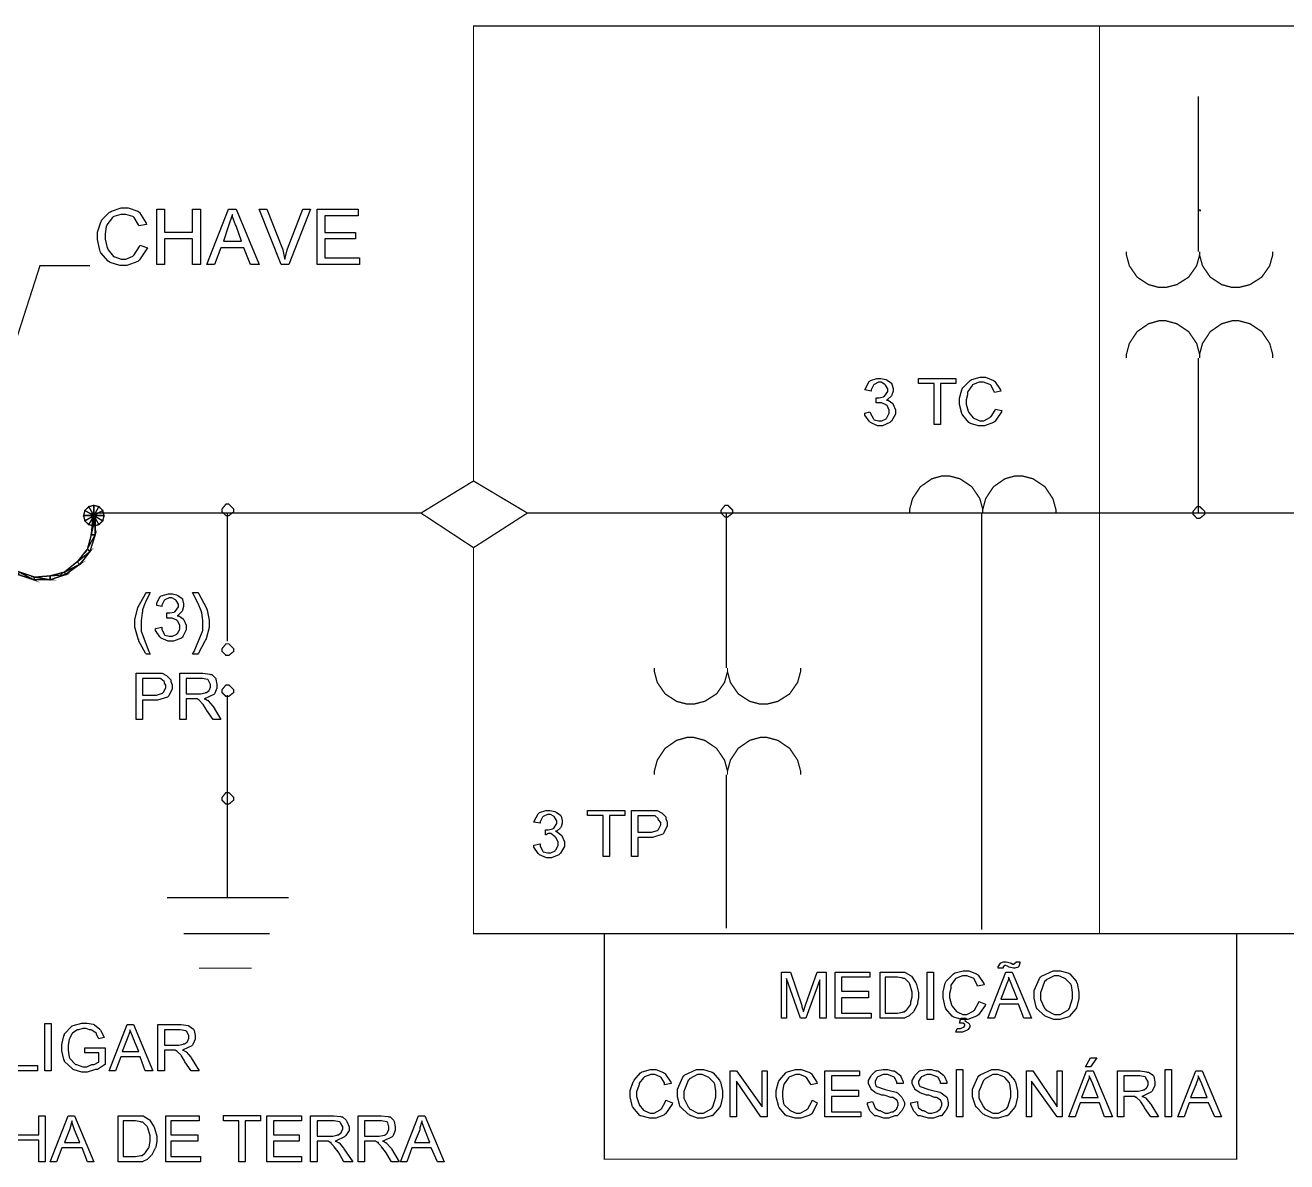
# Model space of a CAD drawing. Extents: x 0 to 210, y 0 to 297.
# Drawn here: x 71.48 to 113.2, y 131.82 to 169.4 of the extents above; entities that cross this region are included whole.
import ezdxf

# ---------------------------------------------------------------- set-up
doc = ezdxf.new("R2010")
doc.units = 0
doc.header["$MEASUREMENT"] = 0
for name, color, linetype in [('C00-00-00-BLACK', 7, 'Continuous'), ('C00-7E-FF', 150, 'Continuous'), ('CFF-00-00', 1, 'Continuous'), ('CFF-7E-00', 30, 'Continuous')]:
    doc.layers.add(name, color=color, linetype=linetype)

msp = doc.modelspace()

# ---------------------------------------------------------------- linework, layer by layer
at = {"layer": 'C00-00-00-BLACK', "const_width": 0.0423}
for points in [[(73.5831, 153.482), (73.7528, 153.186), (73.4565, 153.355), (73.5831, 153.482)], [(73.7528, 153.525), (73.5831, 153.482), (73.7528, 153.186), (73.7528, 153.525)], [(74.0488, 153.355), (73.75, 153.186), (73.9221, 153.482), (74.0488, 153.355)], [(73.75, 153.186), (73.9221, 153.482), (73.75, 153.525), (73.75, 153.186)], [(73.7528, 153.186), (73.4565, 153.355), (73.4138, 153.186), (73.7528, 153.186)], [(73.4138, 153.186), (73.4565, 153.016), (73.7528, 153.186), (73.4138, 153.186)], [(73.4565, 153.016), (73.7528, 153.186), (73.5831, 152.889), (73.4565, 153.016)], [(73.7528, 153.186), (73.5831, 152.889), (73.7528, 152.847), (73.7528, 153.186)], [(74.0914, 153.186), (74.0488, 153.355), (73.75, 153.186), (74.0914, 153.186)], [(73.7528, 153.186), (74.0488, 153.016), (74.0914, 153.186), (73.7528, 153.186)], [(73.9221, 152.889), (73.7528, 153.186), (74.0488, 153.016), (73.9221, 152.889)], [(73.7528, 152.847), (73.9221, 152.889), (73.7528, 153.186), (73.7528, 152.847)]]:
    msp.add_lwpolyline(points, close=True, dxfattribs=at)
at = {"layer": 'C00-00-00-BLACK'}
for points in [[(73.7528, 153.525), (73.5831, 153.482), (73.7528, 153.186), (73.7528, 153.525)], [(73.75, 153.186), (73.9221, 153.482), (73.75, 153.525), (73.75, 153.186)], [(73.7528, 153.186), (73.4565, 153.355), (73.4138, 153.186), (73.7528, 153.186)], [(73.4138, 153.186), (73.4565, 153.016), (73.7528, 153.186), (73.4138, 153.186)], [(73.5831, 153.482), (73.7528, 153.186), (73.4565, 153.355), (73.5831, 153.482)], [(73.4565, 153.016), (73.7528, 153.186), (73.5831, 152.889), (73.4565, 153.016)], [(73.7528, 153.186), (73.5831, 152.889), (73.7528, 152.847), (73.7528, 153.186)], [(74.0488, 153.355), (73.75, 153.186), (73.9221, 153.482), (74.0488, 153.355)], [(74.0914, 153.186), (74.0488, 153.355), (73.75, 153.186), (74.0914, 153.186)], [(73.7528, 152.847), (73.9221, 152.889), (73.7528, 153.186), (73.7528, 152.847)], [(73.9221, 152.889), (73.7528, 153.186), (74.0488, 153.016), (73.9221, 152.889)], [(73.7528, 153.186), (74.0488, 153.016), (74.0914, 153.186), (73.7528, 153.186)]]:
    msp.add_lwpolyline(points, close=True, dxfattribs=at)
at = {"layer": 'C00-7E-FF', "const_width": 0.0423}
for points in [[(86.3064, 154.332), (86.3064, 169.379), (146.363, 169.379), (146.363, 154.332)], [(107.003, 169.379), (107.003, 139.367)], [(110.271, 167.047), (110.271, 161.917)], [(107.895, 161.917), (107.895, 161.8), (107.99, 161.447), (108.249, 161.071), (108.627, 160.823), (108.968, 160.732), (109.083, 160.732), (109.201, 160.732), (109.56, 160.823), (109.951, 161.071), (110.216, 161.447), (110.313, 161.8), (110.313, 161.917)], [(110.313, 161.917), (110.313, 161.8), (110.409, 161.447), (110.667, 161.071), (111.045, 160.823), (111.384, 160.732), (111.499, 160.732), (111.617, 160.732), (111.977, 160.823), (112.368, 161.071), (112.631, 161.447), (112.729, 161.8), (112.729, 161.917)], [(70.1918, 155.897), (71.9723, 161.451), (73.6258, 161.451)], [(110.313, 158.401), (110.313, 158.521), (110.216, 158.879), (109.951, 159.27), (109.56, 159.531), (109.201, 159.628), (109.083, 159.628), (108.968, 159.628), (108.627, 159.531), (108.249, 159.27), (107.99, 158.879), (107.895, 158.521), (107.895, 158.401)], [(112.729, 158.401), (112.729, 158.521), (112.631, 158.879), (112.368, 159.27), (111.977, 159.531), (111.617, 159.628), (111.499, 159.628), (111.384, 159.628), (111.045, 159.531), (110.667, 159.27), (110.409, 158.879), (110.313, 158.521), (110.313, 158.401)], [(110.271, 153.271), (110.271, 158.401)], [(103.145, 153.271), (103.145, 153.391), (103.047, 153.749), (102.784, 154.141), (102.392, 154.404), (102.033, 154.5), (101.914, 154.5), (101.8, 154.5), (101.46, 154.404), (101.08, 154.141), (100.821, 153.749), (100.726, 153.391), (100.726, 153.271)], [(105.561, 153.271), (105.561, 153.391), (105.463, 153.749), (105.199, 154.141), (104.808, 154.404), (104.448, 154.5), (104.33, 154.5), (104.215, 154.5), (103.876, 154.404), (103.499, 154.141), (103.24, 153.749), (103.145, 153.391), (103.145, 153.271)], [(78.3745, 153.355), (78.3745, 153.409), (78.2161, 153.567), (78.1636, 153.567), (78.1209, 153.567), (77.9942, 153.409), (77.9942, 153.355)], [(94.8739, 153.312), (94.8739, 153.366), (94.7152, 153.525), (94.663, 153.525), (94.6203, 153.525), (94.4933, 153.366), (94.4933, 153.312)], [(110.482, 153.271), (110.482, 153.325), (110.323, 153.482), (110.271, 153.482), (110.226, 153.482), (110.098, 153.325), (110.098, 153.271)], [(73.6685, 153.271), (84.569, 153.271)], [(77.9942, 153.355), (77.9942, 153.314), (78.1209, 153.186), (78.1636, 153.186), (78.2161, 153.186), (78.3745, 153.314), (78.3745, 153.355)], [(78.1636, 153.271), (78.1636, 149.032)], [(88.0883, 153.271), (113.621, 153.271)], [(94.4933, 153.312), (94.4933, 153.271), (94.6203, 153.144), (94.663, 153.144), (94.7152, 153.144), (94.8739, 153.271), (94.8739, 153.312)], [(94.663, 153.271), (94.663, 148.143)], [(103.104, 139.493), (103.104, 153.271)], [(110.098, 153.271), (110.098, 153.23), (110.226, 153.101), (110.271, 153.101), (110.323, 153.101), (110.482, 153.23), (110.482, 153.271)], [(86.3064, 152.127), (86.3064, 139.367), (94.324, 139.367)], [(78.3745, 148.736), (78.3745, 148.79), (78.2161, 148.947), (78.1636, 148.947), (78.1209, 148.947), (77.9942, 148.79), (77.9942, 148.736)], [(77.9942, 148.736), (77.9942, 148.694), (78.1209, 148.566), (78.1636, 148.566), (78.2161, 148.566), (78.3745, 148.694), (78.3745, 148.736)], [(92.2874, 148.143), (92.2874, 148.026), (92.3823, 147.671), (92.6412, 147.294), (93.019, 147.046), (93.3609, 146.955), (93.4752, 146.955), (93.5937, 146.955), (93.9518, 147.046), (94.3434, 147.294), (94.6065, 147.671), (94.7043, 148.026), (94.7043, 148.143)], [(94.7043, 148.143), (94.7043, 148.026), (94.7995, 147.671), (95.0584, 147.294), (95.4373, 147.046), (95.7792, 146.955), (95.8935, 146.955), (96.012, 146.955), (96.3704, 147.046), (96.7602, 147.294), (97.022, 147.671), (97.1201, 148.026), (97.1201, 148.143)], [(78.3745, 147.379), (78.3745, 147.432), (78.2161, 147.589), (78.1636, 147.589), (78.1209, 147.589), (77.9942, 147.432), (77.9942, 147.379)], [(77.9942, 147.379), (77.9942, 147.337), (78.1209, 147.209), (78.1636, 147.209), (78.2161, 147.209), (78.3745, 147.337), (78.3745, 147.379)], [(78.1636, 147.252), (78.1636, 140.554)], [(94.7043, 144.624), (94.7043, 144.744), (94.6065, 145.102), (94.3434, 145.492), (93.9518, 145.755), (93.5937, 145.852), (93.4752, 145.852), (93.3609, 145.852), (93.019, 145.755), (92.6412, 145.492), (92.3823, 145.102), (92.2874, 144.744), (92.2874, 144.624)], [(97.1201, 144.624), (97.1201, 144.744), (97.022, 145.102), (96.7602, 145.492), (96.3704, 145.755), (96.012, 145.852), (95.8935, 145.852), (95.7792, 145.852), (95.4373, 145.755), (95.0584, 145.492), (94.7995, 145.102), (94.7043, 144.744), (94.7043, 144.624)], [(94.663, 139.536), (94.663, 144.624)], [(78.3745, 143.818), (78.3745, 143.871), (78.2161, 144.031), (78.1636, 144.031), (78.1209, 144.031), (77.9942, 143.871), (77.9942, 143.818)], [(77.9942, 143.818), (77.9942, 143.776), (78.1209, 143.648), (78.1636, 143.648), (78.2161, 143.648), (78.3745, 143.776), (78.3745, 143.818)], [(76.1711, 140.554), (78.1636, 140.554), (80.2005, 140.554)], [(76.7211, 139.367), (78.1209, 139.367), (79.5623, 139.367)], [(111.54, 139.367), (118.965, 139.367)], [(77.2322, 138.224), (78.1209, 138.224), (78.97, 138.224)]]:
    msp.add_lwpolyline(points, dxfattribs=at)
for points in [[(88.0883, 153.271), (86.3064, 154.332), (84.569, 153.271), (86.3064, 152.127), (88.0883, 153.271)], [(73.6685, 152.55), (73.7955, 153.101), (73.7097, 153.059), (73.6685, 152.55)], [(73.7955, 152.55), (73.6685, 152.55), (73.7955, 153.101), (73.7955, 152.55)], [(73.6258, 152), (73.5404, 152.086), (73.7955, 152.55), (73.6258, 152)], [(73.5404, 152.086), (73.7955, 152.55), (73.6685, 152.55), (73.5404, 152.086)], [(73.2028, 151.658), (73.6258, 152), (73.5404, 152.086), (73.2028, 151.658)], [(73.2868, 151.575), (73.2028, 151.658), (73.6258, 152), (73.2868, 151.575)], [(71.2943, 151.321), (71.7599, 151.066), (71.8026, 151.152), (71.2943, 151.321)], [(72.7784, 151.321), (73.2868, 151.575), (73.2028, 151.658), (72.7784, 151.321)], [(72.8211, 151.235), (72.7784, 151.321), (73.2868, 151.575), (72.8211, 151.235)], [(71.2502, 151.235), (71.2943, 151.321), (71.7599, 151.066), (71.2502, 151.235)], [(71.8026, 151.152), (72.3113, 151.066), (72.3113, 151.193), (71.8026, 151.152)], [(71.7599, 151.066), (71.8026, 151.152), (72.3113, 151.066), (71.7599, 151.066)], [(72.3113, 151.193), (72.8211, 151.235), (72.7784, 151.321), (72.3113, 151.193)], [(72.3113, 151.066), (72.3113, 151.193), (72.8211, 151.235), (72.3113, 151.066)], [(111.54, 131.909), (111.54, 139.367), (90.6336, 139.367), (90.6336, 131.909), (111.54, 131.909)]]:
    msp.add_lwpolyline(points, close=True, dxfattribs=at)
at = {"layer": 'C00-7E-FF'}
for points in [[(73.7955, 152.55), (73.6685, 152.55), (73.7955, 153.101), (73.7955, 152.55)], [(73.6685, 152.55), (73.7955, 153.101), (73.7097, 153.059), (73.6685, 152.55)], [(73.6258, 152), (73.5404, 152.086), (73.7955, 152.55), (73.6258, 152)], [(73.5404, 152.086), (73.7955, 152.55), (73.6685, 152.55), (73.5404, 152.086)], [(73.2028, 151.658), (73.6258, 152), (73.5404, 152.086), (73.2028, 151.658)], [(73.2868, 151.575), (73.2028, 151.658), (73.6258, 152), (73.2868, 151.575)], [(72.7784, 151.321), (73.2868, 151.575), (73.2028, 151.658), (72.7784, 151.321)], [(72.8211, 151.235), (72.7784, 151.321), (73.2868, 151.575), (72.8211, 151.235)], [(71.2502, 151.235), (71.2943, 151.321), (71.7599, 151.066), (71.2502, 151.235)], [(71.2943, 151.321), (71.7599, 151.066), (71.8026, 151.152), (71.2943, 151.321)], [(71.7599, 151.066), (71.8026, 151.152), (72.3113, 151.066), (71.7599, 151.066)], [(71.8026, 151.152), (72.3113, 151.066), (72.3113, 151.193), (71.8026, 151.152)], [(72.3113, 151.193), (72.8211, 151.235), (72.7784, 151.321), (72.3113, 151.193)], [(72.3113, 151.066), (72.3113, 151.193), (72.8211, 151.235), (72.3113, 151.066)]]:
    msp.add_lwpolyline(points, close=True, dxfattribs=at)
at = {"layer": 'CFF-00-00', "const_width": 0.0423}
for points in [[(110.313, 163.274), (110.313, 163.317)], [(110.313, 163.274), (110.355, 163.274)], [(110.313, 163.274), (110.355, 163.274)], [(110.313, 163.274), (110.355, 163.274)]]:
    msp.add_lwpolyline(points, dxfattribs=at)
msp.add_lwpolyline([(110.313, 163.274), (110.355, 163.274), (110.355, 163.274), (110.313, 163.274)], close=True, dxfattribs=at)
msp.add_lwpolyline([(110.313, 163.274), (110.355, 163.274), (110.355, 163.274), (110.313, 163.274)], close=True, dxfattribs=at)
at = {"layer": 'CFF-00-00'}
msp.add_lwpolyline([(110.313, 163.274), (110.355, 163.274), (110.355, 163.274), (110.313, 163.274)], close=True, dxfattribs=at)
msp.add_lwpolyline([(110.313, 163.274), (110.355, 163.274), (110.355, 163.274), (110.313, 163.274)], close=True, dxfattribs=at)
at = {"layer": 'CFF-7E-00'}
for points in [[(75.2796, 162.132), (75.5329, 162.044), (75.511, 162.002), (75.2683, 161.642), (75.2369, 161.621), (75.2052, 161.589), (74.8467, 161.451), (74.7282, 161.451), (74.6111, 161.451), (74.2957, 161.557), (74.264, 161.578), (74.2308, 161.6), (73.9856, 161.875), (73.9648, 161.917), (73.9539, 161.96), (73.8794, 162.311), (73.8794, 162.428), (73.8794, 162.555), (73.9842, 162.894), (74.0061, 162.935), (74.016, 162.968), (74.2735, 163.222), (74.3052, 163.231), (74.337, 163.254), (74.6622, 163.359), (74.7709, 163.359), (74.8866, 163.359), (75.2052, 163.254), (75.2369, 163.231), (75.2683, 163.211), (75.4793, 162.851), (75.4902, 162.808), (75.2369, 162.767), (75.2256, 162.799), (75.088, 163.043), (75.0672, 163.063), (75.0454, 163.074), (74.8069, 163.147), (74.7282, 163.147), (74.6428, 163.147), (74.4114, 163.074), (74.3906, 163.063), (74.3687, 163.043), (74.1881, 162.799), (74.1786, 162.767), (74.1659, 162.746), (74.1331, 162.508), (74.1331, 162.428), (74.1331, 162.322), (74.199, 162.035), (74.2213, 162.002), (74.2308, 161.971), (74.4001, 161.758), (74.4319, 161.747), (74.4527, 161.738), (74.6594, 161.663), (74.7282, 161.663), (74.8122, 161.663), (75.0454, 161.769), (75.0672, 161.79), (75.088, 161.812), (75.2683, 162.089), (75.2796, 162.132)], [(75.8321, 161.494), (75.8321, 163.317), (76.0857, 163.317), (76.0857, 162.555), (77.017, 162.555), (77.017, 163.317), (77.2749, 163.317), (77.2749, 161.494), (77.017, 161.494), (77.017, 162.343), (76.0857, 162.343), (76.0857, 161.494), (75.8321, 161.494)], [(77.4859, 161.494), (78.2052, 163.317), (78.4599, 163.317), (79.2247, 161.494), (78.9284, 161.494), (78.7164, 162.044), (77.9515, 162.044), (77.7392, 161.494), (77.4859, 161.494)], [(78.0355, 162.258), (78.631, 162.258), (78.4599, 162.767), (78.438, 162.799), (78.3332, 163.061), (78.3332, 163.147), (78.3223, 163.116), (78.2147, 162.799), (78.2052, 162.767), (78.0355, 162.258)], [(79.9469, 161.494), (79.2247, 163.317), (79.4784, 163.317), (79.9881, 162.002), (79.998, 161.971), (80.0626, 161.695), (80.0735, 161.663), (80.0834, 161.695), (80.1469, 161.971), (80.1578, 162.002), (80.6662, 163.317), (80.9198, 163.317), (80.2005, 161.494), (79.9469, 161.494)], [(81.1318, 161.494), (81.1318, 163.314), (82.4893, 163.314), (82.4893, 163.102), (81.3883, 163.102), (81.3883, 162.552), (82.4039, 162.552), (82.4039, 162.34), (81.3883, 162.34), (81.3883, 161.706), (82.532, 161.706), (82.532, 161.494), (81.1318, 161.494)], [(99.242, 156.578), (99.4117, 156.62), (99.4212, 156.588), (99.5274, 156.388), (99.5384, 156.366), (99.5482, 156.356), (99.6996, 156.323), (99.7507, 156.323), (99.803, 156.323), (99.9518, 156.388), (99.9628, 156.409), (99.9726, 156.42), (100.047, 156.57), (100.047, 156.62), (100.047, 156.673), (99.9836, 156.822), (99.9628, 156.832), (99.9518, 156.854), (99.8001, 156.916), (99.7507, 156.916), (99.719, 156.916), (99.6474, 156.916), (99.6237, 156.916), (99.6237, 157.085), (99.6237, 157.085), (99.6654, 157.085), (99.6654, 157.085), (99.7176, 157.085), (99.8664, 157.118), (99.8774, 157.128), (99.8982, 157.139), (100.004, 157.291), (100.004, 157.34), (100.004, 157.383), (99.9299, 157.5), (99.9201, 157.51), (99.9091, 157.521), (99.7892, 157.594), (99.7507, 157.594), (99.6968, 157.594), (99.5482, 157.521), (99.5384, 157.51), (99.5274, 157.5), (99.4544, 157.348), (99.4544, 157.298), (99.242, 157.34), (99.2519, 157.372), (99.3895, 157.616), (99.4117, 157.637), (99.4322, 157.659), (99.6389, 157.721), (99.7081, 157.721), (99.7712, 157.721), (99.9409, 157.689), (99.9628, 157.678), (99.9836, 157.668), (100.123, 157.562), (100.134, 157.551), (100.143, 157.53), (100.177, 157.389), (100.177, 157.34), (100.177, 157.299), (100.143, 157.182), (100.134, 157.171), (100.123, 157.15), (99.9836, 157.012), (99.9628, 157.001), (100.015, 157.001), (100.166, 156.897), (100.177, 156.875), (100.186, 156.865), (100.261, 156.682), (100.261, 156.62), (100.261, 156.536), (100.124, 156.314), (100.093, 156.282), (100.07, 156.261), (99.8305, 156.154), (99.7507, 156.154), (99.6654, 156.154), (99.4322, 156.261), (99.4117, 156.282), (99.3895, 156.304), (99.242, 156.511), (99.242, 156.578)], [(101.534, 156.197), (101.534, 157.554), (101.023, 157.554), (101.023, 157.723), (102.253, 157.723), (102.253, 157.554), (101.746, 157.554), (101.746, 156.197), (101.534, 156.197)], [(103.568, 156.705), (103.78, 156.662), (103.769, 156.621), (103.558, 156.304), (103.527, 156.282), (103.504, 156.261), (103.203, 156.154), (103.104, 156.154), (103.007, 156.154), (102.739, 156.229), (102.719, 156.239), (102.687, 156.261), (102.486, 156.504), (102.465, 156.536), (102.454, 156.567), (102.38, 156.861), (102.38, 156.959), (102.38, 157.065), (102.454, 157.35), (102.465, 157.382), (102.486, 157.415), (102.73, 157.657), (102.762, 157.678), (102.783, 157.689), (103.054, 157.763), (103.145, 157.763), (103.24, 157.763), (103.495, 157.659), (103.527, 157.637), (103.547, 157.616), (103.726, 157.34), (103.737, 157.298), (103.527, 157.255), (103.516, 157.287), (103.409, 157.5), (103.4, 157.51), (103.378, 157.521), (103.171, 157.594), (103.104, 157.594), (103.028, 157.594), (102.825, 157.521), (102.804, 157.51), (102.793, 157.489), (102.645, 157.287), (102.635, 157.255), (102.635, 157.182), (102.592, 157.015), (102.592, 156.959), (102.592, 156.875), (102.665, 156.641), (102.676, 156.62), (102.686, 156.599), (102.824, 156.42), (102.846, 156.409), (102.866, 156.399), (103.044, 156.323), (103.104, 156.323), (103.177, 156.323), (103.378, 156.431), (103.4, 156.451), (103.42, 156.463), (103.557, 156.673), (103.568, 156.705)], [(75.4902, 148.609), (75.4585, 148.641), (75.2464, 149.033), (75.2369, 149.075), (75.2147, 149.117), (75.1099, 149.498), (75.1099, 149.625), (75.1099, 149.742), (75.1829, 150.061), (75.1939, 150.093), (75.2038, 150.147), (75.4585, 150.602), (75.4902, 150.643), (75.6211, 150.643), (75.5992, 150.602), (75.4585, 150.326), (75.4489, 150.304), (75.438, 150.283), (75.3636, 150.077), (75.3636, 150.008), (75.3526, 149.976), (75.3223, 149.713), (75.3223, 149.625), (75.3223, 149.371), (75.5675, 148.694), (75.6211, 148.609), (75.4902, 148.609)], [(75.7894, 149.455), (76.0017, 149.498), (76.0017, 149.435), (76.0748, 149.265), (76.0857, 149.243), (76.0952, 149.233), (76.2469, 149.202), (76.2977, 149.202), (76.3503, 149.202), (76.4992, 149.265), (76.5101, 149.286), (76.5309, 149.297), (76.5941, 149.448), (76.5941, 149.498), (76.5941, 149.552), (76.5309, 149.699), (76.5101, 149.709), (76.4992, 149.731), (76.3475, 149.794), (76.2977, 149.794), (76.2663, 149.794), (76.1944, 149.794), (76.1711, 149.794), (76.1711, 149.967), (76.1711, 149.967), (76.2138, 149.967), (76.2138, 149.967), (76.2663, 149.967), (76.4134, 149.998), (76.4247, 150.008), (76.4452, 150.019), (76.5514, 150.17), (76.5514, 150.22), (76.5514, 150.263), (76.4769, 150.38), (76.4674, 150.39), (76.4565, 150.4), (76.3365, 150.473), (76.2977, 150.473), (76.2441, 150.473), (76.0952, 150.4), (76.0857, 150.39), (76.0748, 150.38), (76.0017, 150.228), (76.0017, 150.177), (75.8321, 150.22), (75.8321, 150.294), (75.9368, 150.496), (75.9587, 150.516), (75.9795, 150.538), (76.218, 150.6), (76.2977, 150.6), (76.3503, 150.6), (76.4879, 150.57), (76.5101, 150.559), (76.5309, 150.549), (76.6685, 150.443), (76.6794, 150.432), (76.6893, 150.411), (76.7211, 150.268), (76.7211, 150.22), (76.7211, 150.179), (76.6893, 150.061), (76.6794, 150.05), (76.6685, 150.03), (76.5309, 149.889), (76.5101, 149.878), (76.5623, 149.878), (76.7098, 149.774), (76.7211, 149.751), (76.7306, 149.742), (76.8064, 149.56), (76.8064, 149.498), (76.8064, 149.414), (76.7002, 149.19), (76.6794, 149.159), (76.6466, 149.138), (76.3845, 149.032), (76.2977, 149.032), (76.2123, 149.032), (75.9795, 149.138), (75.9587, 149.159), (75.9368, 149.181), (75.7894, 149.388), (75.7894, 149.455)], [(77.1895, 148.609), (77.017, 148.609), (77.071, 148.694), (77.3589, 149.393), (77.3589, 149.625), (77.3589, 149.721), (77.3257, 149.976), (77.3162, 150.008), (77.3053, 150.04), (77.1991, 150.283), (77.1895, 150.304), (77.1895, 150.304), (77.0393, 150.602), (77.017, 150.643), (77.1895, 150.643), (77.2213, 150.602), (77.4637, 150.147), (77.4859, 150.093), (77.4954, 150.061), (77.5712, 149.735), (77.5712, 149.625), (77.5712, 149.488), (77.4637, 149.117), (77.4428, 149.075), (77.421, 149.033), (77.21, 148.641), (77.1895, 148.609)], [(75.1526, 146.447), (75.1526, 147.974), (75.7481, 147.974), (75.8003, 147.974), (75.9188, 147.974), (75.9587, 147.974), (76.0113, 147.974), (76.1601, 147.898), (76.1711, 147.886), (76.1806, 147.876), (76.2868, 147.77), (76.2977, 147.759), (76.2977, 147.706), (76.3404, 147.588), (76.3404, 147.548), (76.3404, 147.464), (76.2346, 147.231), (76.2138, 147.209), (76.1919, 147.188), (75.8582, 147.082), (75.7481, 147.082), (75.3636, 147.082), (75.3636, 146.447), (75.1526, 146.447)], [(75.3636, 147.252), (75.7481, 147.252), (75.8211, 147.252), (76.0222, 147.315), (76.0444, 147.336), (76.0539, 147.347), (76.1284, 147.498), (76.1284, 147.548), (76.1284, 147.58), (76.0857, 147.651), (76.0857, 147.675), (76.0748, 147.697), (75.9686, 147.792), (75.9587, 147.802), (75.9051, 147.802), (75.7865, 147.802), (75.7481, 147.802), (75.3636, 147.802), (75.3636, 147.252)], [(76.5941, 146.447), (76.5941, 147.974), (77.2749, 147.974), (77.3589, 147.974), (77.5903, 147.942), (77.6125, 147.931), (77.6538, 147.931), (77.7709, 147.812), (77.7819, 147.802), (77.7917, 147.781), (77.8245, 147.607), (77.8245, 147.548), (77.8245, 147.484), (77.749, 147.315), (77.7392, 147.293), (77.7173, 147.272), (77.4333, 147.136), (77.4016, 147.125), (77.4333, 147.125), (77.5035, 147.082), (77.5286, 147.082), (77.5381, 147.061), (77.687, 146.892), (77.6979, 146.87), (77.9515, 146.447), (77.6979, 146.447), (77.4859, 146.743), (77.4746, 146.765), (77.3688, 146.946), (77.3589, 146.955), (77.3479, 146.967), (77.2418, 147.072), (77.2322, 147.082), (77.2322, 147.082), (77.1673, 147.125), (77.1469, 147.125), (77.1469, 147.125), (77.0488, 147.125), (77.017, 147.125), (76.8064, 147.125), (76.8064, 146.447), (76.5941, 146.447)], [(76.8064, 147.293), (77.2322, 147.293), (77.2844, 147.293), (77.4319, 147.326), (77.4428, 147.336), (77.4746, 147.336), (77.5712, 147.4), (77.5712, 147.421), (77.5808, 147.432), (77.6125, 147.519), (77.6125, 147.548), (77.6125, 147.602), (77.549, 147.738), (77.5286, 147.759), (77.5173, 147.77), (77.3356, 147.802), (77.2749, 147.802), (76.8064, 147.802), (76.8064, 147.293)], [(88.2992, 142.294), (88.5112, 142.335), (88.5112, 142.271), (88.5871, 142.103), (88.5984, 142.081), (88.6079, 142.072), (88.7596, 142.039), (88.8104, 142.039), (88.863, 142.039), (89.0104, 142.103), (89.0214, 142.124), (89.0309, 142.135), (89.1067, 142.285), (89.1067, 142.335), (89.1067, 142.389), (89.0418, 142.537), (89.0214, 142.547), (89.0104, 142.569), (88.8601, 142.674), (88.8104, 142.674), (88.7786, 142.674), (88.707, 142.631), (88.6837, 142.631), (88.6837, 142.801), (88.6837, 142.801), (88.725, 142.801), (88.725, 142.801), (88.7772, 142.801), (88.9261, 142.834), (88.937, 142.843), (88.9579, 142.854), (89.064, 143.006), (89.064, 143.056), (89.064, 143.098), (88.9896, 143.214), (88.9801, 143.224), (88.9688, 143.235), (88.8488, 143.309), (88.8104, 143.309), (88.7568, 143.309), (88.6079, 143.235), (88.5984, 143.224), (88.5871, 143.214), (88.5112, 143.064), (88.5112, 143.013), (88.2992, 143.056), (88.3087, 143.087), (88.4467, 143.331), (88.4686, 143.352), (88.4894, 143.374), (88.6975, 143.436), (88.7677, 143.436), (88.8312, 143.436), (88.9991, 143.404), (89.0214, 143.393), (89.0418, 143.383), (89.1798, 143.278), (89.1907, 143.266), (89.2006, 143.246), (89.2334, 143.104), (89.2334, 143.056), (89.2334, 143.014), (89.2006, 142.897), (89.1907, 142.886), (89.1798, 142.865), (89.0598, 142.759), (89.0214, 142.759), (89.0418, 142.75), (89.2224, 142.612), (89.2334, 142.59), (89.2433, 142.58), (89.3177, 142.397), (89.3177, 142.335), (89.3177, 142.251), (89.1798, 142.029), (89.148, 141.997), (89.1261, 141.976), (88.8891, 141.869), (88.8104, 141.869), (88.725, 141.869), (88.4894, 141.976), (88.4686, 141.997), (88.4467, 142.019), (88.2992, 142.226), (88.2992, 142.294)], [(90.5909, 141.912), (90.5909, 143.269), (90.0797, 143.269), (90.0797, 143.439), (91.3102, 143.439), (91.3102, 143.269), (90.8018, 143.269), (90.8018, 141.912), (90.5909, 141.912)], [(91.525, 141.912), (91.525, 143.436), (92.1177, 143.436), (92.1702, 143.436), (92.2884, 143.436), (92.3286, 143.436), (92.3809, 143.436), (92.5188, 143.363), (92.5407, 143.352), (92.5505, 143.342), (92.6564, 143.235), (92.6677, 143.224), (92.6677, 143.171), (92.7104, 143.053), (92.7104, 143.013), (92.7104, 142.929), (92.6042, 142.696), (92.5834, 142.674), (92.5615, 142.653), (92.2281, 142.547), (92.1177, 142.547), (91.736, 142.547), (91.736, 141.912), (91.525, 141.912)], [(91.736, 142.717), (92.1177, 142.717), (92.1907, 142.717), (92.3918, 142.78), (92.414, 142.801), (92.4235, 142.812), (92.498, 142.963), (92.498, 143.013), (92.498, 143.044), (92.4235, 143.13), (92.414, 143.14), (92.414, 143.171), (92.3078, 143.257), (92.2874, 143.266), (92.2874, 143.266), (92.159, 143.266), (92.1177, 143.266), (91.736, 143.266), (91.736, 142.717)], [(96.4861, 136.571), (96.4861, 138.096), (96.7825, 138.096), (97.1628, 136.993), (97.1628, 136.941), (97.2083, 136.821), (97.2083, 136.781), (97.2178, 136.792), (97.2813, 137.004), (97.2922, 137.036), (97.6739, 138.096), (97.9703, 138.096), (97.9703, 136.571), (97.7579, 136.571), (97.7579, 137.842), (97.2922, 136.571), (97.1201, 136.571), (96.6555, 137.885), (96.6555, 136.571), (96.4861, 136.571)], [(98.2666, 136.571), (98.2666, 138.096), (99.4117, 138.096), (99.4117, 137.928), (98.4772, 137.928), (98.4772, 137.459), (99.369, 137.459), (99.369, 137.247), (98.4772, 137.247), (98.4772, 136.74), (99.4544, 136.74), (99.4544, 136.571), (98.2666, 136.571)], [(99.7507, 136.571), (99.7507, 138.096), (100.261, 138.096), (100.335, 138.096), (100.502, 138.096), (100.558, 138.096), (100.579, 138.086), (100.758, 137.98), (100.769, 137.969), (100.79, 137.959), (100.928, 137.735), (100.939, 137.713), (100.948, 137.681), (101.023, 137.421), (101.023, 137.333), (101.023, 137.259), (100.981, 137.093), (100.981, 137.036), (100.97, 137.016), (100.864, 136.803), (100.855, 136.781), (100.843, 136.772), (100.736, 136.665), (100.726, 136.654), (100.715, 136.645), (100.568, 136.581), (100.558, 136.571), (100.493, 136.571), (100.35, 136.571), (100.303, 136.571), (99.7507, 136.571)], [(101.304, 138.092), (101.516, 138.092), (101.516, 136.525), (101.304, 136.525), (101.304, 138.092)], [(103.018, 137.12), (103.23, 137.036), (103.219, 136.995), (103.007, 136.677), (102.975, 136.654), (102.942, 136.634), (102.647, 136.528), (102.549, 136.528), (102.454, 136.528), (102.19, 136.602), (102.169, 136.612), (102.137, 136.634), (101.924, 136.876), (101.914, 136.908), (101.903, 136.951), (101.83, 137.238), (101.83, 137.333), (101.83, 137.439), (101.903, 137.724), (101.914, 137.755), (101.935, 137.789), (102.179, 138.034), (102.212, 138.055), (102.233, 138.066), (102.501, 138.139), (102.592, 138.139), (102.687, 138.139), (102.942, 138.034), (102.975, 138.012), (102.996, 137.991), (103.177, 137.714), (103.188, 137.67), (102.975, 137.629), (102.964, 137.661), (102.856, 137.875), (102.846, 137.885), (102.824, 137.896), (102.617, 137.969), (102.549, 137.969), (102.475, 137.969), (102.274, 137.896), (102.253, 137.885), (102.231, 137.864), (102.093, 137.661), (102.084, 137.629), (102.084, 137.556), (102.042, 137.389), (102.042, 137.333), (102.042, 137.249), (102.115, 137.016), (102.126, 136.993), (102.136, 136.973), (102.274, 136.792), (102.296, 136.781), (102.316, 136.772), (102.49, 136.697), (102.549, 136.697), (102.622, 136.697), (102.824, 136.803), (102.846, 136.824), (102.866, 136.835), (103.007, 137.079), (103.018, 137.12)], [(103.314, 136.571), (103.907, 138.096), (104.119, 138.096), (104.757, 136.571), (104.502, 136.571), (104.33, 137.036), (103.696, 137.036), (103.527, 136.571), (103.314, 136.571)], [(103.653, 138.224), (103.653, 138.267), (103.726, 138.384), (103.737, 138.394), (103.747, 138.405), (103.835, 138.435), (103.866, 138.435), (103.918, 138.435), (104.054, 138.405), (104.076, 138.394), (104.086, 138.384), (104.142, 138.351), (104.162, 138.351), (104.162, 138.351), (104.203, 138.384), (104.203, 138.394), (104.203, 138.394), (104.246, 138.425), (104.246, 138.435), (104.372, 138.435), (104.372, 138.394), (104.34, 138.277), (104.33, 138.266), (104.319, 138.256), (104.2, 138.224), (104.162, 138.224), (104.162, 138.224), (104.013, 138.256), (103.992, 138.266), (103.981, 138.277), (103.907, 138.308), (103.907, 138.308), (103.885, 138.308), (103.832, 138.277), (103.823, 138.266), (103.823, 138.266), (103.823, 138.224), (103.823, 138.224), (103.653, 138.224)], [(104.841, 137.333), (104.841, 137.481), (105.02, 137.885), (105.053, 137.928), (105.085, 137.959), (105.474, 138.139), (105.603, 138.139), (105.698, 138.139), (105.955, 138.066), (105.986, 138.055), (106.018, 138.034), (106.23, 137.789), (106.241, 137.755), (106.262, 137.724), (106.325, 137.43), (106.325, 137.333), (106.325, 137.226), (106.251, 136.941), (106.241, 136.908), (106.219, 136.876), (106.007, 136.634), (105.986, 136.612), (105.955, 136.602), (105.69, 136.528), (105.603, 136.528), (105.497, 136.528), (105.212, 136.634), (105.18, 136.654), (105.158, 136.665), (104.946, 136.876), (104.925, 136.908), (104.914, 136.941), (104.841, 137.235), (104.841, 137.333)], [(99.9201, 136.74), (100.261, 136.74), (100.324, 136.74), (100.493, 136.772), (100.516, 136.781), (100.547, 136.781), (100.631, 136.857), (100.642, 136.867), (100.652, 136.878), (100.758, 137.016), (100.769, 137.036), (100.769, 137.111), (100.812, 137.277), (100.812, 137.333), (100.812, 137.428), (100.736, 137.692), (100.726, 137.713), (100.715, 137.735), (100.565, 137.885), (100.516, 137.885), (100.505, 137.896), (100.321, 137.928), (100.261, 137.928), (99.9201, 137.928), (99.9201, 136.74)], [(103.737, 137.204), (104.289, 137.204), (104.119, 137.629), (104.108, 137.661), (104.002, 137.907), (103.992, 137.928), (103.992, 137.854), (103.916, 137.661), (103.907, 137.629), (103.737, 137.204)], [(105.053, 137.29), (105.053, 137.185), (105.19, 136.899), (105.222, 136.867), (105.242, 136.835), (105.512, 136.697), (105.603, 136.697), (105.698, 136.697), (105.955, 136.835), (105.986, 136.867), (106.007, 136.899), (106.114, 137.225), (106.114, 137.333), (106.114, 137.418), (106.081, 137.65), (106.072, 137.67), (106.061, 137.692), (105.88, 137.875), (105.859, 137.885), (105.838, 137.896), (105.661, 137.969), (105.603, 137.969), (105.507, 137.969), (105.242, 137.833), (105.222, 137.8), (105.19, 137.779), (105.053, 137.413), (105.053, 137.29)], [(72.136, 136.398), (72.347, 136.398), (72.347, 134.831), (72.136, 134.831), (72.136, 136.398)], [(73.4565, 135.424), (73.4565, 135.593), (74.1331, 135.593), (74.1331, 135.044), (74.1013, 135.023), (73.871, 134.874), (73.7955, 134.874), (73.7732, 134.864), (73.5348, 134.789), (73.4565, 134.789), (73.3598, 134.789), (73.1061, 134.864), (73.0747, 134.874), (73.043, 134.896), (72.7879, 135.139), (72.7784, 135.17), (72.7562, 135.202), (72.6916, 135.496), (72.6916, 135.593), (72.6916, 135.701), (72.7562, 135.988), (72.7784, 136.019), (72.7879, 136.051), (73.0112, 136.295), (73.0331, 136.315), (73.0649, 136.327), (73.3584, 136.401), (73.4565, 136.401), (73.5295, 136.401), (73.7306, 136.369), (73.7528, 136.358), (73.7732, 136.349), (73.9539, 136.211), (73.9648, 136.189), (73.9743, 136.179), (74.0805, 135.967), (74.0914, 135.935), (73.9221, 135.892), (73.9112, 135.915), (73.8367, 136.026), (73.8367, 136.062), (73.8258, 136.073), (73.6893, 136.179), (73.6685, 136.189), (73.6148, 136.189), (73.4949, 136.231), (73.4565, 136.231), (73.3929, 136.231), (73.2497, 136.189), (73.2028, 136.189), (73.1919, 136.179), (73.043, 136.073), (73.0331, 136.062), (73.0222, 136.052), (72.9576, 135.915), (72.9477, 135.892), (72.9368, 135.872), (72.9065, 135.664), (72.9065, 135.593), (72.9065, 135.509), (72.9368, 135.277), (72.9477, 135.254), (72.9576, 135.234), (73.1379, 135.055), (73.1601, 135.044), (73.1806, 135.034), (73.3873, 134.958), (73.4565, 134.958), (73.5196, 134.958), (73.6879, 135.034), (73.7097, 135.044), (73.7623, 135.044), (73.9112, 135.118), (73.9221, 135.128), (73.9221, 135.424), (73.4565, 135.424)], [(102.38, 136.401), (102.423, 136.571), (102.592, 136.571), (102.549, 136.485), (102.559, 136.475), (102.665, 136.412), (102.676, 136.401), (102.686, 136.401), (102.719, 136.338), (102.719, 136.315), (102.719, 136.284), (102.656, 136.2), (102.635, 136.189), (102.624, 136.179), (102.472, 136.105), (102.423, 136.105), (102.423, 136.105), (102.295, 136.105), (102.253, 136.105), (102.296, 136.231), (102.316, 136.231), (102.38, 136.231), (102.38, 136.231), (102.412, 136.231), (102.508, 136.274), (102.508, 136.274), (102.518, 136.274), (102.549, 136.315), (102.549, 136.315), (102.549, 136.315), (102.549, 136.358), (102.549, 136.358), (102.549, 136.358), (102.508, 136.391), (102.508, 136.401), (102.475, 136.401), (102.403, 136.401), (102.38, 136.401)], [(70.9112, 134.831), (70.9112, 136.358), (71.1232, 136.358), (71.1232, 135.001), (71.8866, 135.001), (71.8866, 134.831), (70.9112, 134.831)], [(74.264, 134.831), (74.8563, 136.358), (75.0672, 136.358), (75.7054, 134.831), (75.4489, 134.831), (75.2796, 135.297), (74.6442, 135.297), (74.4746, 134.831), (74.264, 134.831)], [(74.6869, 135.467), (75.2369, 135.467), (75.0672, 135.892), (75.0563, 135.924), (74.9501, 136.168), (74.9406, 136.189), (74.9406, 136.116), (74.8661, 135.924), (74.8563, 135.892), (74.6869, 135.467)], [(75.8747, 134.831), (75.8747, 136.358), (76.5514, 136.358), (76.6353, 136.358), (76.8685, 136.327), (76.8904, 136.315), (76.8904, 136.315), (77.0502, 136.211), (77.0625, 136.189), (77.0724, 136.168), (77.1052, 135.994), (77.1052, 135.935), (77.1052, 135.872), (77.0283, 135.701), (77.017, 135.679), (76.9952, 135.658), (76.7112, 135.52), (76.6794, 135.509), (76.7112, 135.509), (76.7814, 135.467), (76.8064, 135.467), (76.816, 135.446), (76.9648, 135.277), (76.9758, 135.254), (77.2322, 134.831), (76.9758, 134.831), (76.7637, 135.128), (76.7524, 135.159), (76.6466, 135.33), (76.6367, 135.34), (76.6258, 135.362), (76.5196, 135.457), (76.5101, 135.467), (76.5101, 135.467), (76.4452, 135.509), (76.4247, 135.509), (76.4247, 135.509), (76.3295, 135.509), (76.2977, 135.509), (76.0857, 135.509), (76.0857, 134.831), (75.8747, 134.831)], [(76.0857, 135.679), (76.5101, 135.679), (76.5623, 135.679), (76.7098, 135.71), (76.7211, 135.72), (76.7524, 135.72), (76.8477, 135.786), (76.8477, 135.809), (76.8572, 135.819), (76.8904, 135.906), (76.8904, 135.935), (76.8904, 135.989), (76.8269, 136.125), (76.8064, 136.146), (76.7955, 136.157), (76.612, 136.189), (76.5514, 136.189), (76.0857, 136.189), (76.0857, 135.679)], [(106.537, 134.958), (106.707, 135.254), (106.918, 135.254), (106.707, 134.958), (106.537, 134.958)], [(92.6677, 133.858), (92.8825, 133.773), (92.8702, 133.73), (92.6564, 133.412), (92.625, 133.39), (92.6028, 133.369), (92.3339, 133.263), (92.2443, 133.263), (92.1385, 133.263), (91.8422, 133.338), (91.8214, 133.347), (91.7995, 133.369), (91.5871, 133.612), (91.5666, 133.644), (91.5554, 133.688), (91.4823, 133.974), (91.4823, 134.069), (91.4823, 134.175), (91.5871, 134.461), (91.6093, 134.492), (91.6189, 134.525), (91.8312, 134.768), (91.8626, 134.789), (91.8834, 134.8), (92.1537, 134.874), (92.2443, 134.874), (92.3396, 134.874), (92.5932, 134.769), (92.625, 134.747), (92.6454, 134.727), (92.8261, 134.451), (92.837, 134.408), (92.625, 134.366), (92.625, 134.431), (92.5079, 134.611), (92.498, 134.621), (92.4761, 134.632), (92.3025, 134.705), (92.2443, 134.705), (92.1702, 134.705), (91.9579, 134.632), (91.9484, 134.621), (91.9261, 134.6), (91.7787, 134.425), (91.7787, 134.366), (91.7677, 134.345), (91.6947, 134.138), (91.6947, 134.069), (91.6947, 133.985), (91.7677, 133.753), (91.7787, 133.73), (91.7885, 133.71), (91.9261, 133.528), (91.9484, 133.517), (91.9688, 133.507), (92.1424, 133.433), (92.2017, 133.433), (92.2747, 133.433), (92.4761, 133.539), (92.498, 133.56), (92.5188, 133.57), (92.6564, 133.816), (92.6677, 133.858)], [(93.0508, 134.069), (93.0508, 134.218), (93.2311, 134.621), (93.2628, 134.662), (93.2946, 134.694), (93.6833, 134.874), (93.8128, 134.874), (93.9077, 134.874), (94.1627, 134.8), (94.1945, 134.789), (94.2262, 134.768), (94.4397, 134.525), (94.4506, 134.492), (94.4714, 134.461), (94.5363, 134.167), (94.5363, 134.069), (94.5363, 133.963), (94.4714, 133.677), (94.4506, 133.644), (94.4397, 133.612), (94.215, 133.369), (94.1945, 133.347), (94.1627, 133.338), (93.8996, 133.263), (93.8128, 133.263), (93.7175, 133.263), (93.453, 133.369), (93.4325, 133.39), (93.4007, 133.401), (93.1566, 133.623), (93.1362, 133.644), (93.1252, 133.677), (93.0508, 133.972), (93.0508, 134.069)], [(94.7896, 133.304), (94.7896, 134.831), (95.002, 134.831), (95.8508, 133.644), (95.8508, 134.831), (96.0205, 134.831), (96.0205, 133.304), (95.8081, 133.304), (95.002, 134.492), (95.002, 133.304), (94.7896, 133.304)], [(97.5046, 133.858), (97.6739, 133.773), (97.663, 133.73), (97.4933, 133.412), (97.4619, 133.39), (97.4302, 133.369), (97.1338, 133.263), (97.0361, 133.263), (96.9409, 133.263), (96.6763, 133.338), (96.6555, 133.347), (96.6227, 133.369), (96.4103, 133.612), (96.4008, 133.644), (96.3895, 133.688), (96.3165, 133.974), (96.3165, 134.069), (96.3165, 134.175), (96.3895, 134.461), (96.4008, 134.492), (96.4212, 134.525), (96.6336, 134.768), (96.6555, 134.789), (96.6872, 134.8), (96.9479, 134.874), (97.0361, 134.874), (97.1419, 134.874), (97.4302, 134.769), (97.4619, 134.747), (97.4824, 134.727), (97.663, 134.451), (97.6739, 134.408), (97.4619, 134.366), (97.4506, 134.397), (97.313, 134.611), (97.2922, 134.621), (97.2813, 134.632), (97.0964, 134.705), (97.0361, 134.705), (96.9617, 134.705), (96.7602, 134.632), (96.7398, 134.621), (96.7176, 134.6), (96.58, 134.397), (96.5701, 134.366), (96.5592, 134.345), (96.5274, 134.138), (96.5274, 134.069), (96.5274, 133.985), (96.5592, 133.753), (96.5701, 133.73), (96.58, 133.71), (96.7602, 133.528), (96.7825, 133.517), (96.8029, 133.507), (96.9768, 133.433), (97.0361, 133.433), (97.1102, 133.433), (97.313, 133.539), (97.3349, 133.56), (97.3557, 133.57), (97.4933, 133.816), (97.5046, 133.858)], [(97.9276, 133.304), (97.9276, 134.831), (99.0727, 134.831), (99.0727, 134.662), (98.1396, 134.662), (98.1396, 134.193), (99.0314, 134.193), (99.0314, 133.983), (98.1396, 133.983), (98.1396, 133.474), (99.1154, 133.474), (99.1154, 133.304), (97.9276, 133.304)], [(99.3278, 133.773), (99.4971, 133.816), (99.5066, 133.795), (99.5701, 133.623), (99.5811, 133.601), (99.5909, 133.591), (99.7109, 133.517), (99.7507, 133.517), (99.7603, 133.507), (99.912, 133.433), (99.9628, 133.433), (100.015, 133.433), (100.135, 133.474), (100.177, 133.474), (100.197, 133.485), (100.303, 133.572), (100.303, 133.601), (100.313, 133.601), (100.346, 133.699), (100.346, 133.73), (100.346, 133.763), (100.313, 133.849), (100.303, 133.858), (100.303, 133.858), (100.197, 133.933), (100.177, 133.943), (100.101, 133.943), (99.9187, 134.019), (99.8774, 134.028), (99.803, 134.028), (99.6019, 134.102), (99.5811, 134.112), (99.5701, 134.123), (99.4544, 134.21), (99.4544, 134.239), (99.4435, 134.261), (99.369, 134.404), (99.369, 134.451), (99.369, 134.505), (99.4435, 134.641), (99.4544, 134.662), (99.4639, 134.684), (99.6019, 134.822), (99.6237, 134.831), (99.6446, 134.842), (99.8513, 134.874), (99.9201, 134.874), (99.9945, 134.874), (100.163, 134.831), (100.219, 134.831), (100.24, 134.822), (100.419, 134.673), (100.43, 134.662), (100.44, 134.641), (100.516, 134.468), (100.516, 134.408), (100.303, 134.408), (100.303, 134.462), (100.229, 134.611), (100.219, 134.621), (100.197, 134.632), (99.9892, 134.705), (99.9201, 134.705), (99.8555, 134.705), (99.6749, 134.632), (99.6654, 134.621), (99.6541, 134.611), (99.5811, 134.491), (99.5811, 134.451), (99.5811, 134.419), (99.6128, 134.335), (99.6237, 134.324), (99.6336, 134.314), (99.9201, 134.207), (99.9628, 134.196), (100.005, 134.186), (100.281, 134.123), (100.303, 134.112), (100.324, 134.102), (100.462, 133.965), (100.473, 133.943), (100.482, 133.933), (100.558, 133.781), (100.558, 133.73), (100.558, 133.678), (100.482, 133.528), (100.473, 133.517), (100.462, 133.496), (100.31, 133.347), (100.261, 133.347), (100.239, 133.338), (100.032, 133.263), (99.9628, 133.263), (99.8774, 133.263), (99.6446, 133.338), (99.6237, 133.347), (99.5701, 133.347), (99.4212, 133.496), (99.4117, 133.517), (99.4008, 133.539), (99.3278, 133.715), (99.3278, 133.773)], [(100.769, 133.773), (100.981, 133.816), (100.981, 133.762), (101.012, 133.623), (101.023, 133.601), (101.032, 133.591), (101.152, 133.517), (101.192, 133.517), (101.202, 133.507), (101.353, 133.433), (101.404, 133.433), (101.457, 133.433), (101.618, 133.474), (101.618, 133.474), (101.638, 133.485), (101.746, 133.572), (101.746, 133.601), (101.756, 133.601), (101.787, 133.699), (101.787, 133.73), (101.787, 133.763), (101.756, 133.849), (101.746, 133.858), (101.746, 133.858), (101.638, 133.933), (101.618, 133.943), (101.553, 133.943), (101.393, 134.019), (101.362, 134.028), (101.287, 134.028), (101.075, 134.102), (101.065, 134.112), (101.043, 134.123), (100.896, 134.21), (100.896, 134.239), (100.885, 134.261), (100.812, 134.404), (100.812, 134.451), (100.812, 134.505), (100.885, 134.641), (100.896, 134.662), (100.905, 134.684), (101.043, 134.822), (101.065, 134.831), (101.097, 134.842), (101.296, 134.874), (101.362, 134.874), (101.436, 134.874), (101.604, 134.831), (101.661, 134.831), (101.681, 134.822), (101.862, 134.673), (101.873, 134.662), (101.883, 134.641), (101.957, 134.468), (101.957, 134.408), (101.746, 134.408), (101.746, 134.462), (101.67, 134.611), (101.661, 134.621), (101.638, 134.632), (101.431, 134.705), (101.362, 134.705), (101.298, 134.705), (101.118, 134.632), (101.108, 134.621), (101.097, 134.611), (101.023, 134.491), (101.023, 134.451), (101.023, 134.419), (101.054, 134.335), (101.065, 134.324), (101.075, 134.314), (101.362, 134.207), (101.404, 134.196), (101.447, 134.186), (101.724, 134.123), (101.746, 134.112), (101.767, 134.102), (101.946, 133.965), (101.957, 133.943), (101.967, 133.933), (102, 133.781), (102, 133.73), (102, 133.678), (101.935, 133.528), (101.914, 133.517), (101.903, 133.496), (101.785, 133.347), (101.746, 133.347), (101.724, 133.338), (101.516, 133.263), (101.447, 133.263), (101.351, 133.263), (101.086, 133.338), (101.065, 133.347), (101.012, 133.347), (100.864, 133.496), (100.855, 133.517), (100.843, 133.539), (100.769, 133.715), (100.769, 133.773)], [(102.278, 134.874), (102.489, 134.874), (102.489, 133.307), (102.278, 133.307), (102.278, 134.874)], [(102.804, 134.069), (102.804, 134.218), (102.985, 134.621), (103.018, 134.662), (103.059, 134.694), (103.44, 134.874), (103.568, 134.874), (103.663, 134.874), (103.918, 134.8), (103.95, 134.789), (103.981, 134.768), (104.192, 134.525), (104.203, 134.492), (104.224, 134.461), (104.289, 134.167), (104.289, 134.069), (104.289, 133.963), (104.224, 133.677), (104.203, 133.644), (104.192, 133.612), (103.981, 133.369), (103.95, 133.347), (103.918, 133.338), (103.655, 133.263), (103.568, 133.263), (103.473, 133.263), (103.208, 133.369), (103.188, 133.39), (103.156, 133.401), (102.942, 133.623), (102.931, 133.644), (102.909, 133.677), (102.804, 133.972), (102.804, 134.069)], [(104.588, 133.304), (104.588, 134.831), (104.798, 134.831), (105.603, 133.644), (105.603, 134.831), (105.773, 134.831), (105.773, 133.304), (105.603, 133.304), (104.757, 134.492), (104.757, 133.304), (104.588, 133.304)], [(105.986, 133.304), (106.579, 134.831), (106.791, 134.831), (107.429, 133.304), (107.173, 133.304), (107.003, 133.773), (106.368, 133.773), (106.198, 133.304), (105.986, 133.304)], [(107.599, 133.304), (107.599, 134.831), (108.275, 134.831), (108.348, 134.831), (108.56, 134.8), (108.572, 134.789), (108.625, 134.789), (108.775, 134.684), (108.786, 134.662), (108.796, 134.641), (108.828, 134.468), (108.828, 134.408), (108.828, 134.345), (108.753, 134.177), (108.744, 134.155), (108.722, 134.134), (108.434, 133.996), (108.402, 133.985), (108.434, 133.985), (108.504, 133.943), (108.529, 133.943), (108.538, 133.922), (108.679, 133.753), (108.701, 133.73), (108.956, 133.304), (108.701, 133.304), (108.487, 133.601), (108.476, 133.634), (108.37, 133.806), (108.361, 133.816), (108.35, 133.838), (108.242, 133.933), (108.233, 133.943), (108.21, 133.943), (108.163, 133.985), (108.149, 133.985), (108.117, 133.985), (108.045, 133.985), (108.022, 133.985), (107.81, 133.985), (107.81, 133.304), (107.599, 133.304)], [(109.178, 134.874), (109.389, 134.874), (109.389, 133.307), (109.178, 133.307), (109.178, 134.874)], [(109.59, 133.304), (110.185, 134.831), (110.398, 134.831), (111.033, 133.304), (110.821, 133.304), (110.61, 133.773), (109.971, 133.773), (109.802, 133.304), (109.59, 133.304)], [(93.2628, 134.028), (93.2628, 133.922), (93.4007, 133.634), (93.4325, 133.601), (93.453, 133.569), (93.7218, 133.433), (93.8128, 133.433), (93.9077, 133.433), (94.1627, 133.569), (94.1945, 133.601), (94.215, 133.634), (94.324, 133.96), (94.324, 134.069), (94.324, 134.155), (94.2894, 134.388), (94.2785, 134.408), (94.2675, 134.431), (94.0883, 134.611), (94.0675, 134.621), (94.0456, 134.632), (93.8706, 134.705), (93.8128, 134.705), (93.7175, 134.705), (93.453, 134.567), (93.4325, 134.535), (93.4007, 134.515), (93.2628, 134.151), (93.2628, 134.028)], [(103.018, 134.028), (103.018, 133.922), (103.166, 133.634), (103.188, 133.601), (103.208, 133.569), (103.477, 133.433), (103.568, 133.433), (103.663, 133.433), (103.928, 133.569), (103.95, 133.601), (103.97, 133.634), (104.076, 133.96), (104.076, 134.069), (104.076, 134.155), (104.043, 134.388), (104.033, 134.408), (104.023, 134.431), (103.875, 134.611), (103.866, 134.621), (103.843, 134.632), (103.637, 134.705), (103.568, 134.705), (103.473, 134.705), (103.219, 134.567), (103.188, 134.535), (103.166, 134.515), (103.018, 134.151), (103.018, 134.028)], [(106.411, 133.943), (106.96, 133.943), (106.791, 134.366), (106.78, 134.397), (106.674, 134.641), (106.664, 134.662), (106.664, 134.589), (106.589, 134.397), (106.579, 134.366), (106.411, 133.943)], [(107.81, 134.155), (108.233, 134.155), (108.285, 134.155), (108.434, 134.186), (108.445, 134.196), (108.476, 134.196), (108.56, 134.272), (108.572, 134.282), (108.581, 134.293), (108.614, 134.379), (108.614, 134.408), (108.614, 134.462), (108.538, 134.6), (108.529, 134.621), (108.518, 134.632), (108.336, 134.662), (108.275, 134.662), (107.81, 134.662), (107.81, 134.155)], [(110.014, 133.943), (110.567, 133.943), (110.398, 134.366), (110.386, 134.397), (110.28, 134.641), (110.271, 134.662), (110.271, 134.589), (110.195, 134.397), (110.185, 134.366), (110.014, 133.943)], [(70.9112, 131.823), (70.9112, 133.347), (71.1232, 133.347), (71.1232, 132.712), (71.9296, 132.712), (71.9296, 133.347), (72.1416, 133.347), (72.1416, 131.823), (71.9296, 131.823), (71.9296, 132.542), (71.1232, 132.542), (71.1232, 131.823), (70.9112, 131.823)], [(72.3113, 131.823), (72.9065, 133.347), (73.1174, 133.347), (73.7528, 131.823), (73.5404, 131.823), (73.3721, 132.289), (72.6916, 132.289), (72.5219, 131.823), (72.3113, 131.823)], [(72.7784, 132.459), (73.2868, 132.459), (73.1174, 132.882), (73.1061, 132.913), (73.0331, 133.112), (73.0331, 133.178), (73.0222, 133.157), (72.9576, 132.913), (72.9477, 132.882), (72.7784, 132.459)], [(74.5603, 131.823), (74.5603, 133.347), (75.0672, 133.347), (75.1403, 133.347), (75.3071, 133.347), (75.3636, 133.347), (75.3844, 133.338), (75.5646, 133.231), (75.5756, 133.221), (75.5964, 133.211), (75.7372, 132.989), (75.7481, 132.967), (75.7576, 132.935), (75.8321, 132.673), (75.8321, 132.585), (75.8321, 132.512), (75.7989, 132.311), (75.7894, 132.289), (75.7784, 132.268), (75.6722, 132.057), (75.6627, 132.035), (75.6514, 132.026), (75.5428, 131.919), (75.5329, 131.909), (75.522, 131.899), (75.3731, 131.834), (75.3636, 131.823), (75.3001, 131.823), (75.1568, 131.823), (75.1099, 131.823), (74.5603, 131.823)], [(74.7282, 131.993), (75.0672, 131.993), (75.1307, 131.993), (75.311, 132.026), (75.3223, 132.035), (75.354, 132.035), (75.438, 132.11), (75.4489, 132.12), (75.4585, 132.13), (75.5646, 132.268), (75.5756, 132.289), (75.5869, 132.311), (75.6211, 132.518), (75.6211, 132.585), (75.6211, 132.681), (75.5428, 132.946), (75.5329, 132.967), (75.522, 132.989), (75.3717, 133.135), (75.3223, 133.135), (75.311, 133.146), (75.1279, 133.178), (75.0672, 133.178), (74.7282, 133.178), (74.7282, 131.993)], [(76.1284, 131.823), (76.1284, 133.347), (77.2322, 133.347), (77.2322, 133.178), (76.2977, 133.178), (76.2977, 132.712), (77.1895, 132.712), (77.1895, 132.501), (76.2977, 132.501), (76.2977, 131.993), (77.2749, 131.993), (77.2749, 131.823), (76.1284, 131.823)], [(78.5467, 131.823), (78.5467, 133.181), (78.0355, 133.181), (78.0355, 133.35), (79.266, 133.35), (79.266, 133.181), (78.759, 133.181), (78.759, 131.823), (78.5467, 131.823)], [(79.4784, 131.823), (79.4784, 133.347), (80.6235, 133.347), (80.6235, 133.178), (79.6893, 133.178), (79.6893, 132.712), (80.5395, 132.712), (80.5395, 132.501), (79.6893, 132.501), (79.6893, 131.993), (80.6235, 131.993), (80.6235, 131.823), (79.4784, 131.823)], [(80.9198, 131.823), (80.9198, 133.347), (81.6007, 133.347), (81.6846, 133.347), (81.9161, 133.315), (81.9383, 133.304), (81.9796, 133.304), (82.0967, 133.2), (82.1076, 133.178), (82.1171, 133.157), (82.193, 132.983), (82.193, 132.924), (82.193, 132.861), (82.0872, 132.693), (82.0663, 132.671), (82.0441, 132.65), (81.7686, 132.512), (81.7273, 132.501), (81.7591, 132.501), (81.8293, 132.459), (81.854, 132.459), (81.8748, 132.438), (82.0127, 132.268), (82.0237, 132.246), (82.32, 131.823), (82.0237, 131.823), (81.854, 132.12), (81.8321, 132.151), (81.6942, 132.322), (81.6846, 132.332), (81.6737, 132.354), (81.6007, 132.432), (81.6007, 132.459), (81.5689, 132.459), (81.4973, 132.501), (81.4737, 132.501), (81.4737, 132.501), (81.4091, 132.501), (81.3883, 132.501), (81.1318, 132.501), (81.1318, 131.823), (80.9198, 131.823)], [(81.1318, 132.671), (81.6007, 132.671), (81.6529, 132.671), (81.7894, 132.702), (81.8113, 132.712), (81.843, 132.712), (81.927, 132.788), (81.9383, 132.798), (81.9383, 132.829), (81.981, 132.901), (81.981, 132.924), (81.981, 132.978), (81.9065, 133.114), (81.8967, 133.135), (81.8748, 133.146), (81.6998, 133.178), (81.6419, 133.178), (81.1318, 133.178), (81.1318, 132.671)], [(82.4893, 131.823), (82.4893, 133.347), (83.1688, 133.347), (83.2527, 133.347), (83.4856, 133.315), (83.5078, 133.304), (83.5491, 133.304), (83.6662, 133.2), (83.6771, 133.178), (83.687, 133.157), (83.7198, 132.983), (83.7198, 132.924), (83.7198, 132.861), (83.6553, 132.693), (83.6344, 132.671), (83.6126, 132.65), (83.3367, 132.512), (83.2954, 132.501), (83.3272, 132.501), (83.3988, 132.459), (83.4238, 132.459), (83.4334, 132.438), (83.5808, 132.268), (83.5918, 132.246), (83.8468, 131.823), (83.5918, 131.823), (83.4238, 132.12), (83.4016, 132.151), (83.2637, 132.322), (83.2541, 132.332), (83.2432, 132.354), (83.1688, 132.432), (83.1688, 132.459), (83.137, 132.459), (83.0654, 132.501), (83.0421, 132.501), (83.0421, 132.501), (82.9786, 132.501), (82.9578, 132.501), (82.7003, 132.501), (82.7003, 131.823), (82.4893, 131.823)], [(82.7003, 132.671), (83.1275, 132.671), (83.1906, 132.671), (83.3589, 132.702), (83.3808, 132.712), (83.4016, 132.712), (83.4651, 132.777), (83.4651, 132.798), (83.4746, 132.808), (83.5078, 132.895), (83.5078, 132.924), (83.5078, 132.978), (83.4746, 133.114), (83.4651, 133.135), (83.4429, 133.146), (83.2693, 133.178), (83.2115, 133.178), (82.7003, 133.178), (82.7003, 132.671)], [(83.8895, 131.823), (84.4846, 133.347), (84.6956, 133.347), (85.3309, 131.823), (85.1186, 131.823), (84.908, 132.289), (84.2726, 132.289), (84.1005, 131.823), (83.8895, 131.823)], [(84.3566, 132.459), (84.8653, 132.459), (84.6956, 132.882), (84.6847, 132.913), (84.6116, 133.112), (84.6116, 133.178), (84.6007, 133.157), (84.5263, 132.95), (84.5263, 132.882), (84.3566, 132.459)]]:
    msp.add_lwpolyline(points, close=True, dxfattribs=at)

doc.saveas('drawing.dxf')
